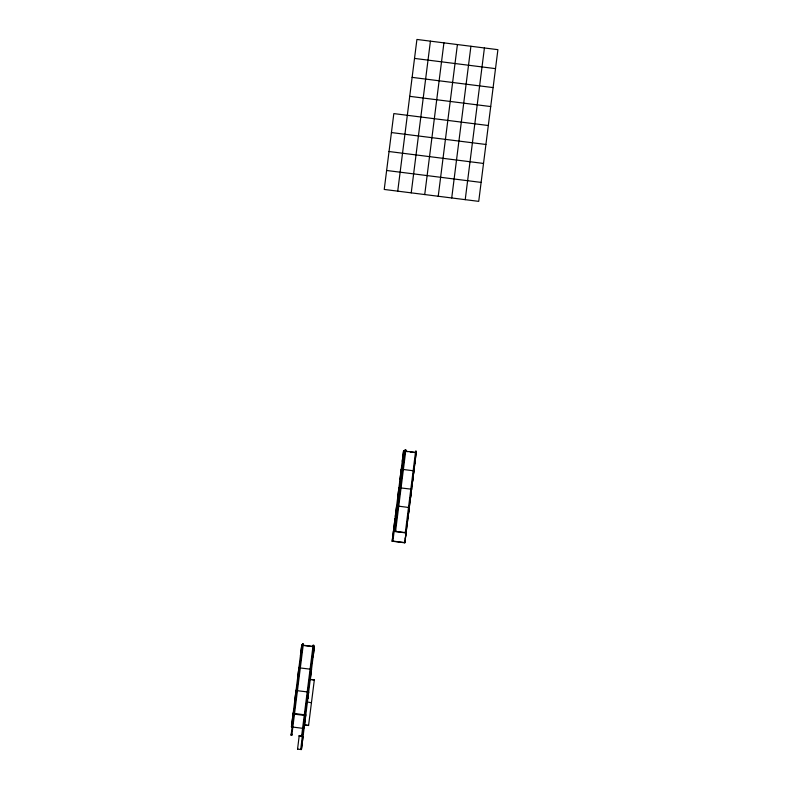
<?xml version="1.0" encoding="UTF-8"?>
<svg xmlns="http://www.w3.org/2000/svg" width="789" height="789" viewBox="0 0 789 789"><rect width="100%" height="100%" fill="white"/><g stroke="black" fill="none" stroke-linecap="round" stroke-linejoin="round"><path stroke-width="1.18" d="M303.37 728.405L291.457 726.896L293.192 712.822M294.711 701.115L296.072 690.069M297.591 678.362L298.952 667.316M300.471 655.6L301.773 645.037L313.677 646.536M291.092 735.2L291.23 734.026L291.95 734.115L291.802 735.299L291.092 735.2L302.631 643.952L303.341 644.041L303.193 645.215M302.483 645.126L302.631 643.952M313.667 646.635L314.377 646.724L301.418 749.55L297.561 749.136L299.238 735.535L302.374 735.93M312.967 646.447L313.105 645.274L313.825 645.363L313.657 646.743M304.09 722.527L304.376 720.179M305.018 715.012L305.767 714.834L304.159 727.882L303.449 727.793M307.897 692.259L308.627 692.229M309.623 678.865L309.87 676.863M301.418 749.55L303.006 736.65L299.149 736.216L299.238 735.535M313.115 657.01L314.377 646.724M303.804 724.904L308.568 725.505L303.834 724.687M311.448 702.743L307.897 702.082M309.584 679.181L314.328 679.99L309.564 679.388M392.163 541.353L393.425 531.066L394.145 531.155L392.883 541.441L392.163 541.353L403.554 450.992L416.188 452.491M403.554 450.992L402.291 461.279L403.001 461.378M397.045 508.284L397.321 505.996M399.609 487.908L398.928 487.553L397.646 497.997L398.366 498.086M404.994 451.081L405.142 449.898L405.852 449.996L405.714 451.17M415.478 452.403L415.625 451.229L416.336 451.318L414.896 463.064M392.892 541.303L404.806 542.812L406.187 531.539L405.477 531.441L405.329 532.624L415.625 451.229M407.923 518.126L409.284 507.08M410.25 499.772L411.611 488.726M412.568 481.418L413.929 470.372M291.457 726.896L291.545 726.215M291.891 723.395L301.773 645.037M291.802 735.299L303.341 644.041M297.561 749.136L297.65 748.455M313.105 645.274L301.566 736.522L301.714 735.348L302.424 735.447L300.698 749.54L300.787 748.85M302.286 736.62L313.825 645.363M308.568 725.505L314.347 679.783M397.735 191.145L416.917 39.45L497.908 49.668L478.726 201.363L384.233 189.449L393.829 113.596L488.322 125.52M411.227 192.851L430.419 41.156M424.729 194.558L443.921 42.853M405.142 449.898L394.845 531.293L394.993 530.119L395.703 530.208L395.565 531.391L405.852 449.996M438.23 196.254L457.413 44.559M405.299 538.818L416.336 451.318M404.806 542.812L414.975 462.374M451.722 197.96L470.915 46.265M465.224 199.666L484.416 47.961M414.521 58.416L495.512 68.633M412.124 77.371L493.115 87.589M409.728 96.337L490.719 106.554M391.433 132.562L485.916 144.476M389.026 151.518L483.519 163.441M386.63 170.483L481.122 182.407M407.824 451.653L404.284 450.983L394.135 531.204L406.049 532.713M410.211 451.949L416.168 452.699M413.87 470.846L401.256 469.199L399.974 479.643L400.684 479.732M401.236 469.347L401.946 469.445M399.993 479.485L400.704 479.574M398.909 487.71L411.552 489.2M397.666 497.839L398.386 497.938M409.225 507.554L396.611 505.907L395.328 516.351L396.039 516.44M396.591 506.065L397.301 506.153M395.733 518.58L395.013 518.491L393.731 528.926L394.451 529.015M395.003 518.639L395.713 518.728M394.106 531.421L406.019 532.92M392.922 541.096L404.826 542.595M301.743 645.244L312.464 646.595M298.893 667.79L311.527 669.328L310.255 679.615L309.544 679.526M310.787 669.388L311.507 669.476M296.013 690.543L308.647 692.081L307.878 698.314L307.168 698.226M307.187 698.068L307.897 698.166M293.133 713.295L305.747 714.992M293.044 713.976L304.958 715.485M304.307 720.83L305.018 720.919"/></g></svg>
